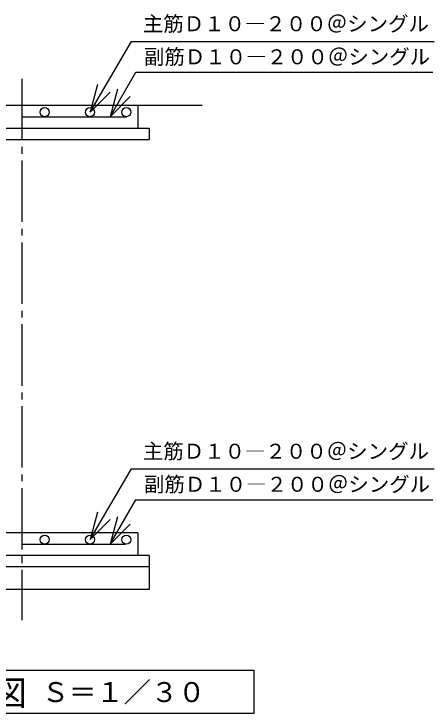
# Model space of a CAD drawing. Units: millimetres, scale not verified. Extents: x -8910 to 8910, y -6308 to 6308.
# Drawn here: x 250 to 2099, y -263 to 2811 of the extents above; entities that cross this region are included whole.
import ezdxf
from ezdxf.enums import TextEntityAlignment as Align

# ---------------------------------------------------------------- set-up
doc = ezdxf.new("R2010")
doc.units = ezdxf.units.MM
doc.header["$LTSCALE"] = 30
doc.linetypes.add('CHAIN2', pattern=[12, 9, -1, 1, -1])
for name, color, linetype, lineweight in [('0-1_製作', 5, 'Continuous', 25), ('0-3_躯体', 7, 'Continuous', 25), ('0-4_機器', 2, 'Continuous', 25), ('0-5_08', 2, 'Continuous', 25)]:
    doc.layers.add(name, color=color, linetype=linetype, lineweight=lineweight)
doc.styles.add('ＭＳ ゴシック', font='')
doc.styles.get('ＭＳ ゴシック').set_extended_font_data('MS Gothic')

msp = doc.modelspace()

# ---------------------------------------------------------------- linework, layer by layer
at = {"layer": '0-1_製作', "color": 4}
for p, q in [((585.05, 2379.59), (767.33, 2690.44)), ((767.33, 2690.44), (2099.26, 2690.44)), ((673.35, 2359.59), (786.46, 2554.79)), ((786.89, 2555.04), (2093.55, 2555.04)), ((585.05, 499.59), (767.34, 810.45)), ((767.34, 810.45), (2099.27, 810.45)), ((673.36, 479.59), (786.46, 674.8)), ((786.9, 675.05), (2093.56, 675.05))]:
    msp.add_line(p, q, dxfattribs=at)
at = {"layer": '0-1_製作', "color": 3}
for p, q in [((285.05, 2359.59), (745.4, 2359.59)), ((285.05, 479.59), (741.34, 479.59))]:
    msp.add_line(p, q, dxfattribs=at)
at = {"layer": '0-1_製作', "color": 4}
for points in [[(617.4, 2500.33), (585.05, 2379.59), (673.44, 2467.97)], [(705.71, 2480.33), (673.35, 2359.59), (761.74, 2447.97)], [(617.4, 620.33), (585.05, 499.59), (673.44, 587.98)], [(705.71, 600.33), (673.36, 479.59), (761.75, 567.98)]]:
    msp.add_lwpolyline(points, dxfattribs=at)
at = {"layer": '0-1_製作', "color": 3}
for centre in [(385.05, 2379.59), (585.05, 2379.59), (745.05, 2379.59), (385.05, 499.59), (585.05, 499.59), (745.05, 499.59)]:
    msp.add_circle(centre, 20, dxfattribs=at)
at = {"layer": '0-3_躯体', "color": 3}
msp.add_lwpolyline([(1307.07, -263.07), (1307.07, -76.76), (-974.52, -76.76), (-974.52, -263.07)], close=True, dxfattribs=at)
at = {"layer": '0-4_機器', "linetype": 'CHAIN2'}
msp.add_line((285.05, 2526.38), (285.05, 145.04), dxfattribs=at)
at = {"layer": '0-4_機器'}
for p, q in [((-254.95, 2409.59), (1078.19, 2409.59)), ((795.05, 2409.59), (795.05, 2309.58)), ((-274.95, 2309.58), (845.05, 2309.58)), ((845.05, 2309.58), (845.05, 2259.58)), ((-274.95, 2259.58), (845.05, 2259.58)), ((795.05, 529.59), (-224.95, 529.59)), ((795.05, 529.59), (795.05, 429.59)), ((845.05, 429.59), (-274.95, 429.59)), ((845.05, 429.59), (845.05, 279.59)), ((845.05, 279.59), (-274.95, 279.59))]:
    msp.add_line(p, q, dxfattribs=at)
at = {"layer": '0-5_08'}
msp.add_line((845.05, 379.59), (-274.95, 379.59), dxfattribs=at)

# ---------------------------------------------------------------- texts
at = {"layer": '0-1_製作', "color": 4, "style": 'ＭＳ ゴシック'}
for s, p in [('主筋Ｄ１０―２００＠シングル\u3000', (817.33, 2715.44)), ('副筋Ｄ１０―２００＠シングル\u3000', (822.23, 2570.04)), ('主筋Ｄ１０―２００＠シングル\u3000', (817.33, 835.45)), ('副筋Ｄ１０―２００＠シングル\u3000', (822.23, 690.04))]:
    msp.add_text(s, height=65.98, dxfattribs=at).set_placement(p, align=Align.BOTTOM_LEFT)
at = {"layer": '0-3_躯体', "color": 4, "style": 'ＭＳ ゴシック'}
for s, height, p in [('Ｂ－Ｂ断面配筋図', 110, (-893.28, -263.04)), ('Ｓ＝１／３０', 87.98, (372.54, -241.37))]:
    msp.add_text(s, height=height, dxfattribs=at).set_placement(p, align=Align.BOTTOM_LEFT)

doc.saveas('drawing.dxf')
